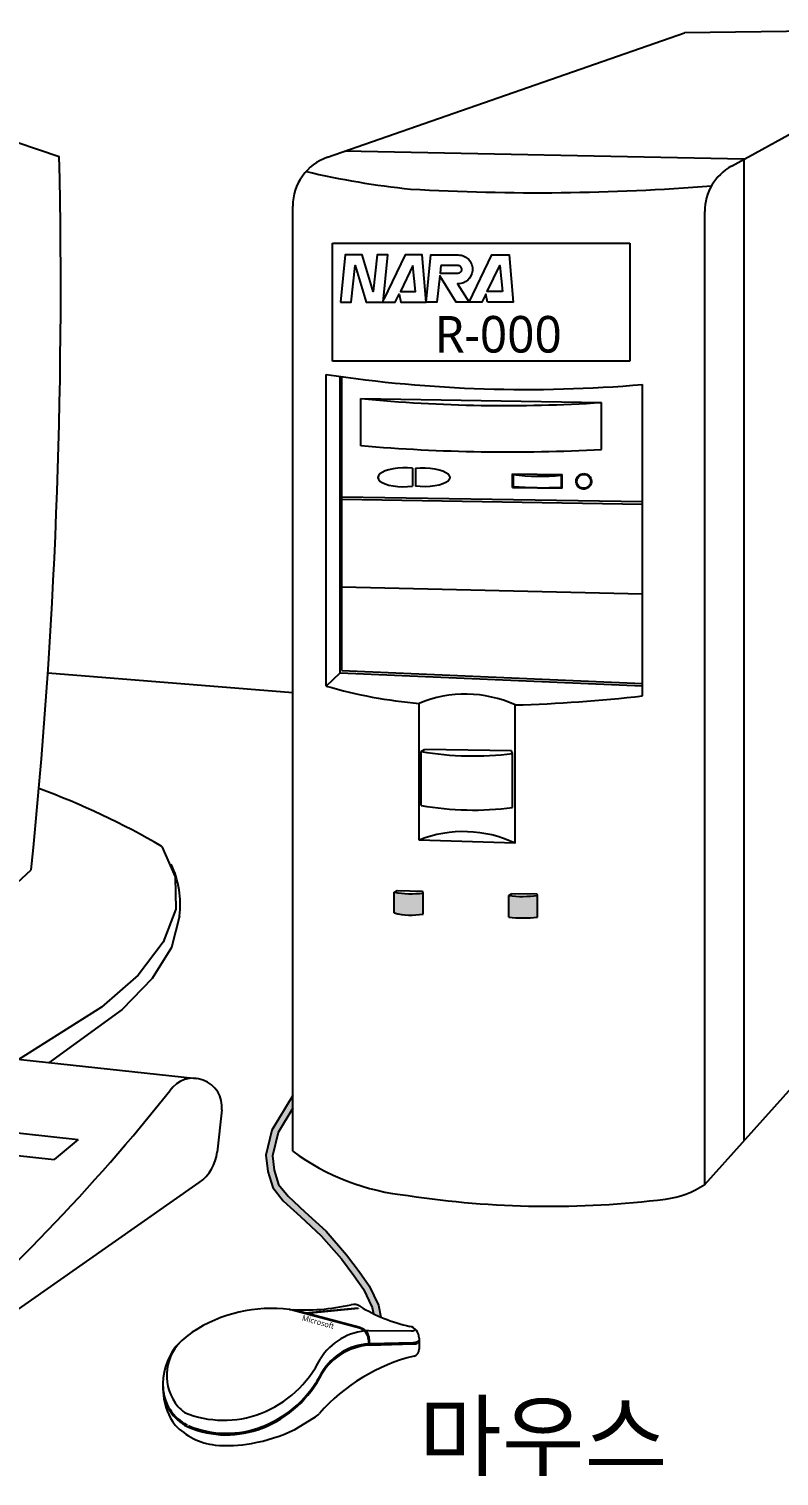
# Model space of a CAD drawing. Header units: millimetres. Extents: x -86 to 11742, y 5229 to 11464.
# Drawn here: x 1324.9 to 1355.6, y 5689.1 to 5748.3 of the extents above; entities that cross this region are included whole.
import ezdxf

# ---------------------------------------------------------------- set-up
doc = ezdxf.new("R2010")
doc.units = ezdxf.units.MM
doc.header["$LTSCALE"] = 5
doc.layers.get('0').update_dxf_attribs({"linetype": 'CONTINUOUS'})
doc.layers.add('AUTO', color=7, linetype='CONTINUOUS')
doc.styles.add('QQ', font='MALGUN.TTF.TTF')

msp = doc.modelspace()

# ---------------------------------------------------------------- hatches: boundary and pattern name
h = msp.add_hatch(color=256)
h.paths.add_polyline_path([(1339.84, 5713.012), (1339.84, 5712.165, 0.102137), (1341.02, 5712.119), (1341.02, 5712.978, -0.068053)])
h.paths.add_polyline_path([(1344.527, 5712.874), (1344.527, 5711.989, 0.058098), (1345.707, 5711.999), (1345.707, 5712.883, -0.058098)])
msp.add_hatch(color=256).paths.add_polyline_path([(1337.05, 5699.146), (1336.182, 5699.936), (1335.493, 5700.574), (1335.11, 5701.059), (1334.931, 5701.646), (1334.854, 5702.233), (1335.084, 5703.176), (1335.689, 5704.171), (1335.689, 5704.691), (1334.832, 5703.281), (1334.58, 5702.247), (1334.666, 5701.589), (1334.866, 5700.932), (1335.294, 5700.39), (1335.999, 5699.738), (1336.857, 5698.957), (1337.682, 5698.007), (1338.184, 5697.33), (1338.578, 5696.764), (1338.937, 5696.021), (1338.992, 5695.766, 0.012755), (1339.299, 5695.626), (1339.195, 5696.11), (1338.812, 5696.901), (1338.403, 5697.487), (1337.893, 5698.176)])

# ---------------------------------------------------------------- linework, layer by layer
at = {"color": 4}
for p, q in [((1363.837, 5748.34), (1351.727, 5748.182)), ((1353.645, 5742.725), (1363.837, 5748.34)), ((1337.109, 5743.091), (1351.727, 5748.182)), ((1322.572, 5744.311), (1326.131, 5743.123)), ((1354.17, 5743.014), (1337.802, 5743.333)), ((1354.17, 5702.862), (1354.17, 5743.014)), ((1335.689, 5702.411), (1335.689, 5741.093)), ((1352.551, 5701.057), (1352.551, 5740.872)), ((1337.058, 5721.452), (1337.058, 5734.199)), ((1337.628, 5721.988), (1337.628, 5734.098)), ((1337.698, 5722.09), (1337.698, 5734.098)), ((1350.008, 5721.049), (1350.008, 5733.792)), ((1338.479, 5733.213), (1348.326, 5733.053)), ((1338.479, 5731.287), (1338.479, 5733.213)), ((1348.326, 5731.127), (1348.326, 5733.053)), ((1340.586, 5730.369), (1340.586, 5729.634)), ((1340.712, 5730.369), (1340.712, 5729.634)), ((1344.682, 5730.136), (1346.714, 5730.103)), ((1344.682, 5729.575), (1344.682, 5730.136)), ((1344.715, 5730.106), (1344.715, 5729.617)), ((1346.678, 5730.074), (1346.678, 5729.585)), ((1346.714, 5729.542), (1346.714, 5730.103)), ((1344.682, 5729.575), (1346.714, 5729.542)), ((1337.698, 5729.199), (1350.008, 5728.999)), ((1337.698, 5729.093), (1350.008, 5728.894)), ((1337.698, 5725.507), (1350.008, 5725.223)), ((1337.058, 5721.452), (1337.628, 5721.988)), ((1337.628, 5721.988), (1350.008, 5721.454)), ((1337.698, 5722.09), (1350.008, 5721.559)), ((1340.862, 5715.145), (1340.862, 5720.739)), ((1344.788, 5715.015), (1344.788, 5720.679)), ((1340.941, 5718.774), (1341.079, 5718.858)), ((1340.941, 5716.562), (1340.941, 5718.774)), ((1344.64, 5718.804), (1341.079, 5718.858)), ((1344.683, 5718.687), (1344.64, 5718.804)), ((1344.683, 5716.475), (1344.683, 5718.687)), ((1344.788, 5715.015), (1340.862, 5715.145)), ((1352.551, 5701.057), (1363.837, 5713.631)), ((1339.84, 5713.012), (1339.959, 5713.084)), ((1339.84, 5712.165), (1339.84, 5713.012)), ((1339.959, 5713.084), (1340.993, 5713.052)), ((1341.02, 5712.978), (1340.993, 5713.052)), ((1341.02, 5712.119), (1341.02, 5712.978)), ((1344.527, 5712.874), (1344.645, 5712.946)), ((1344.527, 5711.989), (1344.527, 5712.874)), ((1345.689, 5712.93), (1344.645, 5712.946)), ((1345.707, 5712.883), (1345.689, 5712.93)), ((1345.707, 5711.999), (1345.707, 5712.883))]:
    msp.add_line(p, q, dxfattribs=at)
at = {"color": 11}
for p, q in [((1325.661, 5721.994), (1335.689, 5721.182)), ((1338.417, 5695.171), (1335.558, 5695.936)), ((1338.452, 5695.195), (1335.712, 5695.927)), ((1338.359, 5695.999), (1336.208, 5695.795)), ((1338.359, 5695.976), (1336.286, 5695.774)), ((1338.359, 5695.999), (1338.359, 5695.976)), ((1338.781, 5695.074), (1340.528, 5695.067)), ((1340.728, 5695.104), (1340.666, 5695.086)), ((1338.781, 5694.698), (1338.781, 5694.537)), ((1338.816, 5694.721), (1338.816, 5694.54)), ((1338.851, 5694.542), (1340.622, 5694.59)), ((1338.851, 5694.479), (1340.622, 5694.528)), ((1340.86, 5694.656), (1340.811, 5694.634)), ((1340.86, 5694.594), (1340.811, 5694.572)), ((1340.86, 5694.77), (1340.86, 5694.313)), ((1335.772, 5691.029), (1336.551, 5691.499))]:
    msp.add_line(p, q, dxfattribs=at)
at = {"color": 2, "linetype": 'Continuous'}
for p, q in [((1284.312, 5710.522), (1331.747, 5705.393)), ((1332.784, 5704.104), (1332.598, 5702.383)), ((1320.018, 5692.846), (1331.86, 5701.134))]:
    msp.add_line(p, q, dxfattribs=at)
at = {"color": 6, "linetype": 'Continuous'}
for p, q in [((1320.247, 5703.613), (1326.898, 5702.894)), ((1319.276, 5702.8), (1325.927, 5702.081)), ((1326.898, 5702.894), (1325.927, 5702.081))]:
    msp.add_line(p, q, dxfattribs=at)
at = {"color": 4, "extrusion": (0, 0, -1), "flags": 128}
msp.add_lwpolyline([(-1340.586, 5730.369), (-1340.389, 5730.384), (-1340.187, 5730.384), (-1339.987, 5730.371), (-1339.796, 5730.344), (-1339.621, 5730.305), (-1339.468, 5730.255), (-1339.343, 5730.195), (-1339.251, 5730.128), (-1339.194, 5730.057), (-1339.174, 5729.983), (-1339.194, 5729.91), (-1339.251, 5729.84), (-1339.343, 5729.776), (-1339.468, 5729.719), (-1339.621, 5729.673), (-1339.796, 5729.638), (-1339.987, 5729.616), (-1340.187, 5729.608), (-1340.389, 5729.614), (-1340.586, 5729.634)], dxfattribs=at)
at = {"color": 4, "flags": 128}
for points in [[(1340.712, 5730.369), (1340.909, 5730.384), (1341.111, 5730.384), (1341.311, 5730.371), (1341.502, 5730.344), (1341.677, 5730.305), (1341.83, 5730.255), (1341.954, 5730.195), (1342.047, 5730.128), (1342.104, 5730.057), (1342.123, 5729.983), (1342.104, 5729.91), (1342.047, 5729.84), (1341.954, 5729.776), (1341.83, 5729.719), (1341.677, 5729.673), (1341.502, 5729.638), (1341.311, 5729.616), (1341.111, 5729.608), (1340.909, 5729.614), (1340.712, 5729.634)], [(1330.329, 5714.888), (1330.877, 5713.644), (1330.897, 5712.326), (1330.388, 5710.972), (1329.366, 5709.62), (1327.859, 5708.31), (1324.487, 5706.178)], [(1331.056, 5712.028), (1330.728, 5710.757), (1329.937, 5709.478), (1328.703, 5708.221), (1325.722, 5706.045)]]:
    msp.add_lwpolyline(points, dxfattribs=at)
for points in [[(1347.6, 5730.142), (1347.659, 5730.136), (1347.717, 5730.119), (1347.77, 5730.092), (1347.817, 5730.055), (1347.856, 5730.009), (1347.886, 5729.957), (1347.906, 5729.901), (1347.914, 5729.841), (1347.912, 5729.782), (1347.898, 5729.723), (1347.873, 5729.669), (1347.838, 5729.62), (1347.795, 5729.579), (1347.744, 5729.546), (1347.688, 5729.524), (1347.63, 5729.513), (1347.57, 5729.513), (1347.511, 5729.524), (1347.455, 5729.546), (1347.405, 5729.579), (1347.361, 5729.62), (1347.327, 5729.669), (1347.302, 5729.723), (1347.288, 5729.782), (1347.285, 5729.841), (1347.293, 5729.901), (1347.313, 5729.957), (1347.343, 5730.009), (1347.382, 5730.055), (1347.429, 5730.092), (1347.483, 5730.119), (1347.54, 5730.136)], [(1347.6, 5730.11), (1347.653, 5730.105), (1347.705, 5730.09), (1347.753, 5730.065), (1347.795, 5730.032), (1347.831, 5729.991), (1347.858, 5729.944), (1347.875, 5729.893), (1347.883, 5729.84), (1347.88, 5729.786), (1347.868, 5729.734), (1347.845, 5729.685), (1347.814, 5729.641), (1347.775, 5729.603), (1347.73, 5729.574), (1347.68, 5729.554), (1347.627, 5729.544), (1347.573, 5729.544), (1347.52, 5729.554), (1347.47, 5729.574), (1347.424, 5729.603), (1347.385, 5729.641), (1347.354, 5729.685), (1347.332, 5729.734), (1347.319, 5729.786), (1347.316, 5729.84), (1347.324, 5729.893), (1347.342, 5729.944), (1347.369, 5729.991), (1347.404, 5730.032), (1347.446, 5730.065), (1347.494, 5730.09), (1347.546, 5730.105)]]:
    msp.add_lwpolyline(points, close=True, dxfattribs=at)
for points in [[(1335.689, 5704.691), (1334.832, 5703.281), (1334.58, 5702.247), (1334.666, 5701.589), (1334.866, 5700.932), (1335.294, 5700.39), (1335.999, 5699.738), (1336.857, 5698.957), (1337.682, 5698.007), (1338.184, 5697.33), (1338.578, 5696.764), (1338.937, 5696.021), (1338.992, 5695.766)], [(1335.689, 5704.171), (1335.084, 5703.176), (1334.854, 5702.233), (1334.931, 5701.646), (1335.11, 5701.059), (1335.493, 5700.574), (1336.182, 5699.936), (1337.05, 5699.146), (1337.893, 5698.176), (1338.403, 5697.487), (1338.812, 5696.901), (1339.195, 5696.11), (1339.299, 5695.626)]]:
    msp.add_lwpolyline(points)
at = {"color": 4}
for centre, radius, start, end in [((1091.062, 5737.776), 235.13, 354.17901, 1.30292), ((1337.805, 5741.093), 2.116, 109.20019, 180), ((1343.85, 5774.634), 33.016, 256.65963, 264.1967), ((1354.666, 5740.872), 2.116, 118.85412, 180), ((1345.705, 5832.388), 90.75, 266.71963, 274.5018), ((1345.258, 5788.789), 55.202, 261.45731, 274.93645), ((1344.405, 5794.858), 61.929, 264.50897, 273.63062), ((1344.582, 5803.845), 72.814, 265.19189, 272.94769), ((1345.845, 5739.183), 9.147, 262.90009, 275.22202), ((1345.938, 5744.375), 14.808, 265.26347, 272.86518), ((1342.536, 5740.173), 19.506, 253.68995, 265.07509), ((1342.756, 5716.231), 4.89, 65.44624, 112.79882), ((1343.062, 5781.964), 61.31, 271.61343, 276.50538), ((1343.104, 5731.326), 12.737, 260.21999, 277.12104), ((1314.458, 5687.678), 31.5, 59.74692, 69.87929), ((1343.104, 5729.114), 12.737, 260.21999, 277.12104), ((1342.677, 5710.604), 4.89, 64.42516, 111.79913), ((1318.175, 5720.71), 9.606, 290.39861, 315.09957), ((1327.109, 5712.494), 3.974, 353.26052, 24.80519), ((1340.556, 5717.309), 4.357, 260.5466, 276.11909), ((1345.075, 5717.939), 5.095, 263.82099, 277.12104), ((1340.541, 5715), 2.921, 256.13072, 279.45786), ((1345.075, 5717.055), 5.095, 263.82099, 277.12104), ((1341.364, 5710.16), 9.605, 233.78304, 264.27575), ((1350.485, 5704.13), 3.702, 277.11051, 303.91122), ((1346.204, 5738.449), 38.288, 261.29017, 277.11051)]:
    msp.add_arc(centre, radius, start, end, dxfattribs=at)
at = {"color": 2, "linetype": 'Continuous'}
for centre, radius, start, end in [((1331.621, 5704.23), 1.17, 353.82922, 145.87152), ((1268.167, 5754.452), 79.757, 310.66338, 321.57751), ((1330.853, 5702.572), 1.755, 304.98871, 353.82922)]:
    msp.add_arc(centre, radius, start, end, dxfattribs=at)
at = {"color": 11}
for centre, radius, start, end in [((1336.128, 5704.931), 9.013, 266.37137, 282.48837), ((1338.183, 5695.653), 0.49, 58.44554, 102.48837), ((1334.817, 5690.072), 5.91, 82.80448, 123.28358), ((1341.897, 5701.701), 6.608, 238.44554, 257.57438), ((1333.629, 5692.028), 3.624, 124.54514, 138.64515), ((1338.9, 5692.628), 2.449, 92.78465, 148.18464), ((1338.291, 5694.698), 0.49, 0, 75.02957), ((1338.326, 5694.721), 0.49, 0, 75.02957), ((1340.37, 5694.77), 0.49, 0, 77.57438), ((1340.53, 5695.557), 0.49, 269.76924, 286.11594), ((1332.883, 5692.868), 2.513, 141.80172, 184.24884), ((1332.491, 5693.236), 1.965, 135.06455, 220.18527), ((1338.97, 5692.096), 2.449, 94.42707, 148.18464), ((1338.97, 5692.033), 2.449, 94.42707, 148.18464), ((1338.812, 5694.282), 0.195, 88.8525, 99.18007), ((1338.97, 5692.096), 2.449, 92.78465, 93.60549), ((1338.97, 5692.033), 2.449, 92.78465, 93.60549), ((1340.608, 5695.08), 0.49, 271.58035, 294.4912), ((1340.608, 5695.017), 0.49, 271.58035, 294.4912), ((1332.706, 5695.963), 4.593, 291.28349, 333.58376), ((1342.495, 5686.613), 7.645, 103.91926, 138.41297), ((1340.566, 5694.313), 0.294, 287.94175, 0), ((1332.776, 5695.43), 4.593, 291.28349, 333.58376), ((1332.776, 5695.368), 4.593, 291.28349, 333.58376), ((1333.072, 5692.806), 2.704, 177.14678, 187.85592), ((1333.995, 5692.951), 3.624, 180.17589, 183.26884), ((1332.205, 5692.832), 1.83, 182.73549, 242.57645), ((1332.205, 5692.77), 1.83, 182.73549, 242.57645), ((1332.721, 5692.641), 2.336, 185.03072, 217.75117), ((1332.434, 5693.276), 1.948, 222.16583, 232.655), ((1332.868, 5695.635), 4.229, 247.52829, 290.83691), ((1336.045, 5692.338), 0.979, 301.0872, 318.41297), ((1332.8, 5693.018), 2.641, 223.1714, 263.64993), ((1332.764, 5695.135), 4.229, 250.64405, 251.50029), ((1332.977, 5694.863), 3.991, 247.06654, 291.54), ((1332.977, 5694.8), 3.991, 247.06654, 291.54), ((1332.835, 5697.126), 6.768, 279.90317, 295.71865), ((1333.023, 5695.544), 5.177, 264.29394, 280.86965)]:
    msp.add_arc(centre, radius, start, end, dxfattribs=at)
at = {"layer": 'AUTO', "color": 4}
for p, q in [((1337.32, 5739.579), (1349.479, 5739.579)), ((1337.32, 5734.744), (1337.32, 5739.579)), ((1349.479, 5739.579), (1349.479, 5734.744)), ((1349.479, 5734.744), (1337.32, 5734.744))]:
    msp.add_line(p, q, dxfattribs=at)
at = {"layer": 'AUTO', "color": 2}
for p, q in [((1341.342, 5739.091), (1342.456, 5739.091)), ((1343.84, 5739.091), (1344.543, 5739.091)), ((1343.043, 5738.451), (1343.042, 5738.447)), ((1339.863, 5737.157), (1339.898, 5737.192))]:
    msp.add_line(p, q, dxfattribs=at)
for points in [[(1337.635, 5737.157), (1338.074, 5737.157), (1338.236, 5738.653), (1338.689, 5737.157), (1339.392, 5737.157), (1339.585, 5739.091), (1339.145, 5739.091), (1338.984, 5737.595), (1338.53, 5739.091), (1337.828, 5739.091)], [(1343.662, 5737.157), (1343.589, 5737.48), (1343.433, 5737.157), (1342.906, 5737.157), (1343.84, 5739.091), (1344.543, 5739.091), (1344.702, 5737.157)], [(1340.607, 5738.662), (1340.092, 5737.595), (1340.717, 5737.595)], [(1344.269, 5737.595), (1343.645, 5737.595), (1344.16, 5738.662)]]:
    msp.add_lwpolyline(points, close=True, dxfattribs=at)
msp.add_lwpolyline([(1339.392, 5737.157), (1339.881, 5737.157), (1340.037, 5737.48), (1340.11, 5737.157), (1341.149, 5737.157), (1340.99, 5739.091), (1340.287, 5739.091), (1339.402, 5737.257)], dxfattribs=at)
msp.add_lwpolyline([(1343.042, 5738.447, -0.388879), (1342.456, 5737.91), (1342.436, 5737.91), (1342.906, 5737.157), (1342.379, 5737.157), (1341.706, 5738.236), (1341.589, 5737.157), (1341.149, 5737.157), (1341.342, 5739.091), (1342.456, 5739.091, -0.440011), (1343.043, 5738.451)], format="xyb", dxfattribs=at)
msp.add_lwpolyline([(1341.743, 5738.654), (1341.716, 5738.347), (1342.456, 5738.347, 0.388879), (1342.606, 5738.485), (1342.607, 5738.489, 0.440011), (1342.456, 5738.654)], format="xyb", close=True, dxfattribs=at)

# ---------------------------------------------------------------- texts
at = {"style": 'QQ'}
msp.add_text('Microsoft', height=0.2311, rotation=344.32565, dxfattribs=at).set_placement((1336.05, 5695.498))
at = {"layer": 'AUTO', "color": 2, "style": 'QQ'}
msp.add_text('R-000', height=1.5, dxfattribs=at).set_placement((1341.502, 5735.095))
at = {"layer": 'AUTO', "color": 7, "style": 'QQ'}
msp.add_text('마우스 ', height=2.7, dxfattribs=at).set_placement((1340.854, 5689.41))

doc.saveas('drawing.dxf')
